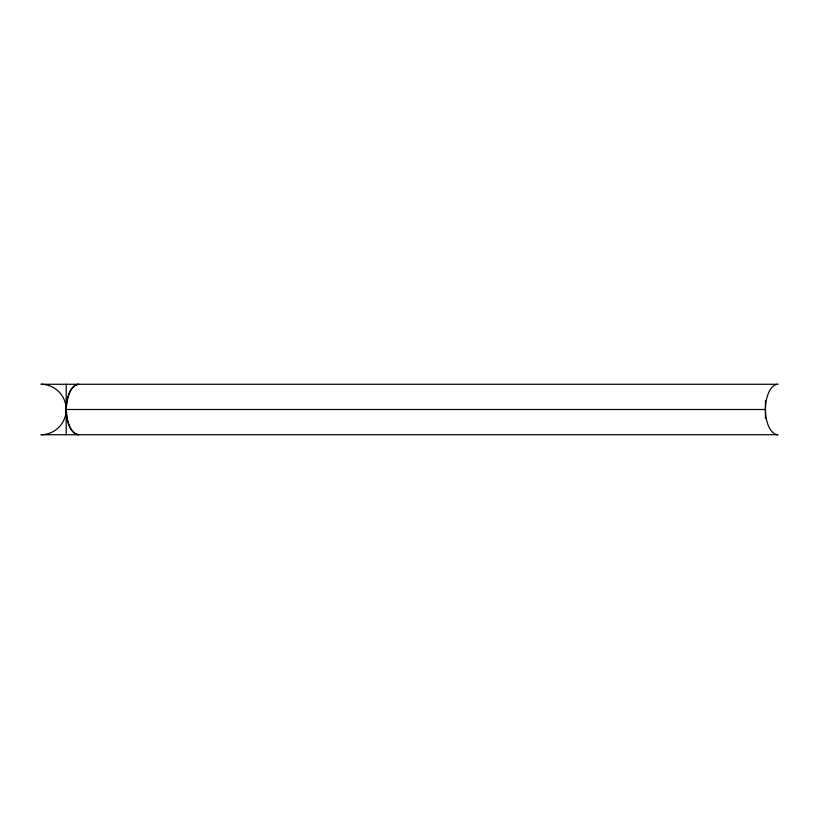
<?xml version="1.0" encoding="UTF-8"?>
<svg xmlns="http://www.w3.org/2000/svg" width="819" height="819" viewBox="0 0 819 819"><rect width="100%" height="100%" fill="white"/><g stroke="black" fill="none" stroke-linecap="round" stroke-linejoin="round"><path stroke-width="1.23" d="M66.185 409.5L66.861 402.968A25.235 12.613 -90 0 1 75.778 385.125L78.798 384.265A25.235 12.613 90 0 0 66.185 409.5A25.235 25.235 0 0 1 40.95 434.735L778.05 434.735A25.235 12.613 -90 0 1 765.437 409.5A25.235 12.613 -90 0 1 778.05 384.265L40.95 384.265A25.235 25.235 0 0 1 66.185 409.5A25.235 12.613 -90 0 0 78.798 434.735L75.778 433.875A25.235 12.613 -90 0 1 66.861 416.032L66.185 409.5L765.437 409.5M765.437 400.665L765.437 418.335M66.185 384.265L66.185 434.735"/></g></svg>
